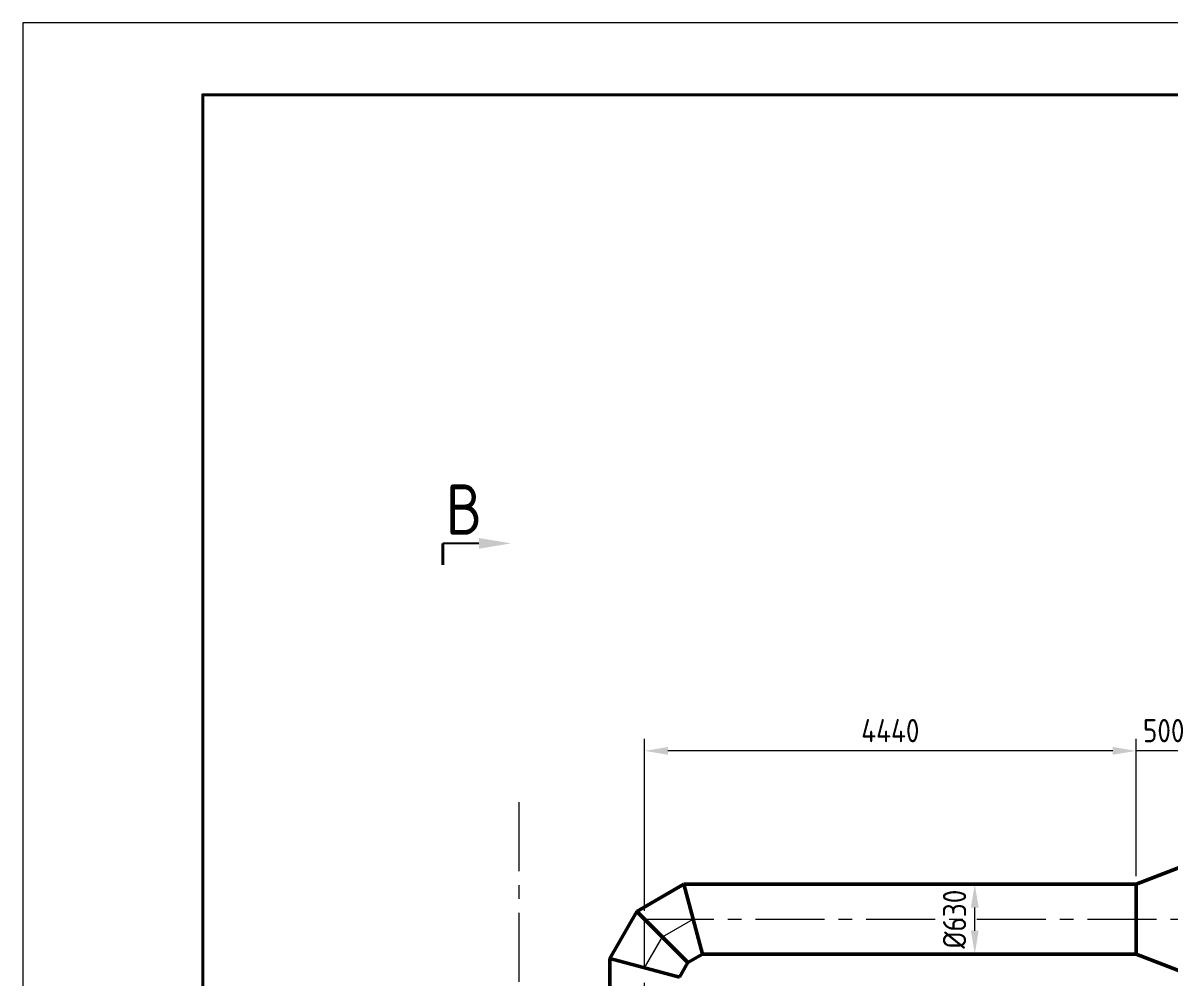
# Model space of a CAD drawing. Header units: millimetres. Extents: x 188205 to 604756, y -401673 to 15123.
# Drawn here: x 343207 to 353562, y -54776 to -46152 of the extents above; entities that cross this region are included whole.
import ezdxf

# ---------------------------------------------------------------- set-up
doc = ezdxf.new("R2010")
doc.units = ezdxf.units.MM
doc.header["$LTSCALE"] = 500
doc.linetypes.add('CENTER', pattern=[2, 1.25, -0.25, 0.25, -0.25])
for name, color, linetype, lineweight in [('BIAOZHU', 3, 'Continuous', 25), ('gas', 2, 'Continuous', 50), ('SHI', 7, 'Continuous', 40), ('WEN', 3, 'Continuous', 20), ('XI', 2, 'Continuous', 20), ('ZHONG', 1, 'CENTER', 20)]:
    doc.layers.add(name, color=color, linetype=linetype, lineweight=lineweight)
doc.styles.add('GB', font='gbenor.shx', dxfattribs={"bigfont": 'gbcbig.shx'})
doc.dimstyles.new('ISO-60', dxfattribs={"dimscale": 60, "dimtxt": 3.5, "dimasz": 3.5, "dimexe": 1.8, "dimexo": 1.25, "dimgap": 1.3, "dimtad": 1, "dimrnd": 1, "dimdsep": 46, "dimtxsty": 'GB', "dimcen": 0, "dimclrd": 3, "dimclre": 3, "dimclrt": 256, "dimadec": 0, "dimazin": 0, "dimtfac": 1, "dimtix": 1, "dimtmove": 0, "dimatfit": 3, "dimldrblk": 'DOTSMALL', "dimfxl": 0, "dimlwd": 20, "dimlwe": 20, "dimarcsym": 0})

# ---------------------------------------------------------------- blocks, each defined once
blk = doc.blocks.new('gas-master-1')
at = {"layer": 'gas'}
for p, q in [((4105, 9415), (4605, 9610)), ((-405, 9170), (20, 9415)), ((20, 9415), (4105, 9415)), ((189, 8785), (20, 9415)), ((4105, 9415), (4105, 8785)), ((-650, 8745), (-405, 9170)), ((56, 8709), (-405, 9170)), ((-650, 8745), (-20, 8576)), ((-650, 1452), (-650, 8745)), ((-20, 8576), (56, 8709)), ((56, 8709), (189, 8785)), ((189, 8785), (4105, 8785)), ((4105, 8785), (4605, 8590))]:
    blk.add_line(p, q, dxfattribs=at)
at = {"layer": 'ZHONG'}
for p, q in [((-335, 9100), (28756, 9100)), ((-335, -6351), (-335, 9100)), ((-335, 9100), (30273, 9100)), ((-174, 8939), (104, 9100)), ((-335, 8661), (-174, 8939))]:
    blk.add_line(p, q, dxfattribs=at)
blk = doc.blocks.new('剖切箭头(上右)')
at = {"layer": 'BIAOZHU'}
blk.add_line((5, 0), (0, 0), dxfattribs=at)
blk.add_solid([(5, 0.75), (5, -0.75), (9.5, 0)], dxfattribs=at)
at = {"layer": 'SHI'}
blk.add_line((0, 0), (0, -3), dxfattribs=at)
at = {"layer": 'BIAOZHU', "style": 'GB', "flags": 8}
blk.add_attdef('A', (0.41, 1.2), '', height=7, dxfattribs=at)
blk = doc.blocks.new('*D129')
at = {"layer": 'Defpoints', "color": 0}
for p in [(351807, -53938), (351807, -53938), (351807, -54568)]:
    blk.add_point(p, dxfattribs=at)
at = {"layer": 'WEN', "color": 3, "lineweight": 20}
for p, q in [((351732, -53938), (351699, -53938)), ((351807, -54358), (351807, -54148)), ((351732, -54568), (351699, -54568))]:
    blk.add_line(p, q, dxfattribs=at)
at = {"layer": 'WEN', "color": 3}
for points in [[(351772, -54148), (351842, -54148), (351807, -53938)], [(351772, -54358), (351842, -54358), (351807, -54568)]]:
    blk.add_solid(points, dxfattribs=at)
at = {"layer": 'WEN', "insert": (351624, -54253), "char_height": 210, "attachment_point": 5, "rotation": 90, "style": 'GB'}
blk.add_mtext('%%c630', dxfattribs=at)
blk = doc.blocks.new('_DotSmall')
at = {"color": 0, "linetype": 'ByBlock', "const_width": 0.5}
blk.add_lwpolyline([(-0.0625, 0, 1), (0.0625, 0, 1)], format="xyb", close=True, dxfattribs=at)
blk = doc.blocks.new('*D370')
at = {"layer": 'Defpoints', "color": 0}
for p in [(353264, -52732), (353764, -53743), (353264, -53938)]:
    blk.add_point(p, dxfattribs=at)
at = {"layer": 'WEN', "color": 3, "lineweight": 20}
for p, q in [((353264, -53863), (353264, -52624)), ((353764, -53668), (353764, -52624)), ((353054, -52732), (352844, -52732)), ((353764, -52732), (353264, -52732)), ((353974, -52732), (354184, -52732))]:
    blk.add_line(p, q, dxfattribs=at)
at = {"layer": 'WEN', "color": 3}
for points in [[(353054, -52697), (353054, -52767), (353264, -52732)], [(353974, -52697), (353974, -52767), (353764, -52732)]]:
    blk.add_solid(points, dxfattribs=at)
at = {"layer": 'WEN', "insert": (353514, -52549), "char_height": 210, "attachment_point": 5, "style": 'GB'}
blk.add_mtext('500', dxfattribs=at)
blk = doc.blocks.new('*D371')
at = {"layer": 'Defpoints', "color": 0}
for p in [(348824, -52732), (353264, -53938), (348824, -54253)]:
    blk.add_point(p, dxfattribs=at)
at = {"layer": 'WEN', "color": 3, "lineweight": 20}
for p, q in [((348824, -54178), (348824, -52624)), ((353264, -53863), (353264, -52624)), ((353054, -52732), (349034, -52732))]:
    blk.add_line(p, q, dxfattribs=at)
at = {"layer": 'WEN', "color": 3}
for points in [[(349034, -52697), (349034, -52767), (348824, -52732)], [(353054, -52697), (353054, -52767), (353264, -52732)]]:
    blk.add_solid(points, dxfattribs=at)
at = {"layer": 'WEN', "insert": (351044, -52549), "char_height": 210, "attachment_point": 5, "style": 'GB'}
blk.add_mtext('4440', dxfattribs=at)

msp = doc.modelspace()

# ---------------------------------------------------------------- linework, layer by layer
at = {"layer": 'SHI'}
msp.add_lwpolyline([(344831.668, -84112.352), (402681.668, -84112.352), (402681.668, -46802.352), (344831.668, -46802.352)], close=True, dxfattribs=at)
at = {"layer": 'XI'}
msp.add_lwpolyline([(343206.668, -84762.352), (403331.668, -84762.352), (403331.668, -46152.352), (343206.668, -46152.352)], close=True, dxfattribs=at)
at = {"layer": 'ZHONG'}
msp.add_line((347686.215, -53194.832), (347686.215, -75000.085), dxfattribs=at)

# ---------------------------------------------------------------- block references
ref = msp.add_blockref('剖切箭头(上右)', (347001.052, -50856.252), dxfattribs=dict(xscale=65, yscale=65, zscale=65))
ref.add_attrib('A', 'B', (347027.526, -50778), dxfattribs={"layer": 'BIAOZHU', "height": 455, "style": 'GB'})
at = {"layer": 'WEN'}
msp.add_blockref('gas-master-1', (349159.217, -63352.699), dxfattribs=at)

# ---------------------------------------------------------------- dimensions: what is measured, and where the dimension line sits
for base, p1, p2, picture, middle in [((348824.226, -52732.176), (353264.214, -53937.699), (348824.226, -54252.699), '*D371', (351044.22, -52549.176)), ((353264.214, -52732.176), (353764.214, -53742.699), (353264.214, -53937.699), '*D370', (353514.214, -52549.176))]:
    dim = msp.add_linear_dim(base=base, p1=p1, p2=p2, dimstyle='ISO-60', override={"dimtmove": 1}, dxfattribs=at)
    dim.commit()
    dim.dimension.update_dxf_attribs({"geometry": picture, "text_midpoint": middle})
dim = msp.add_linear_dim(base=(351806.717, -53937.699), p1=(351806.717, -54567.699), p2=(351806.717, -53937.699), angle=90, dimstyle='ISO-60', override={"dimpost": '%%c<>'}, dxfattribs=at)
dim.commit()
dim.dimension.update_dxf_attribs({"geometry": '*D129', "text_midpoint": (351623.717, -54252.699)})

doc.saveas('drawing.dxf')
